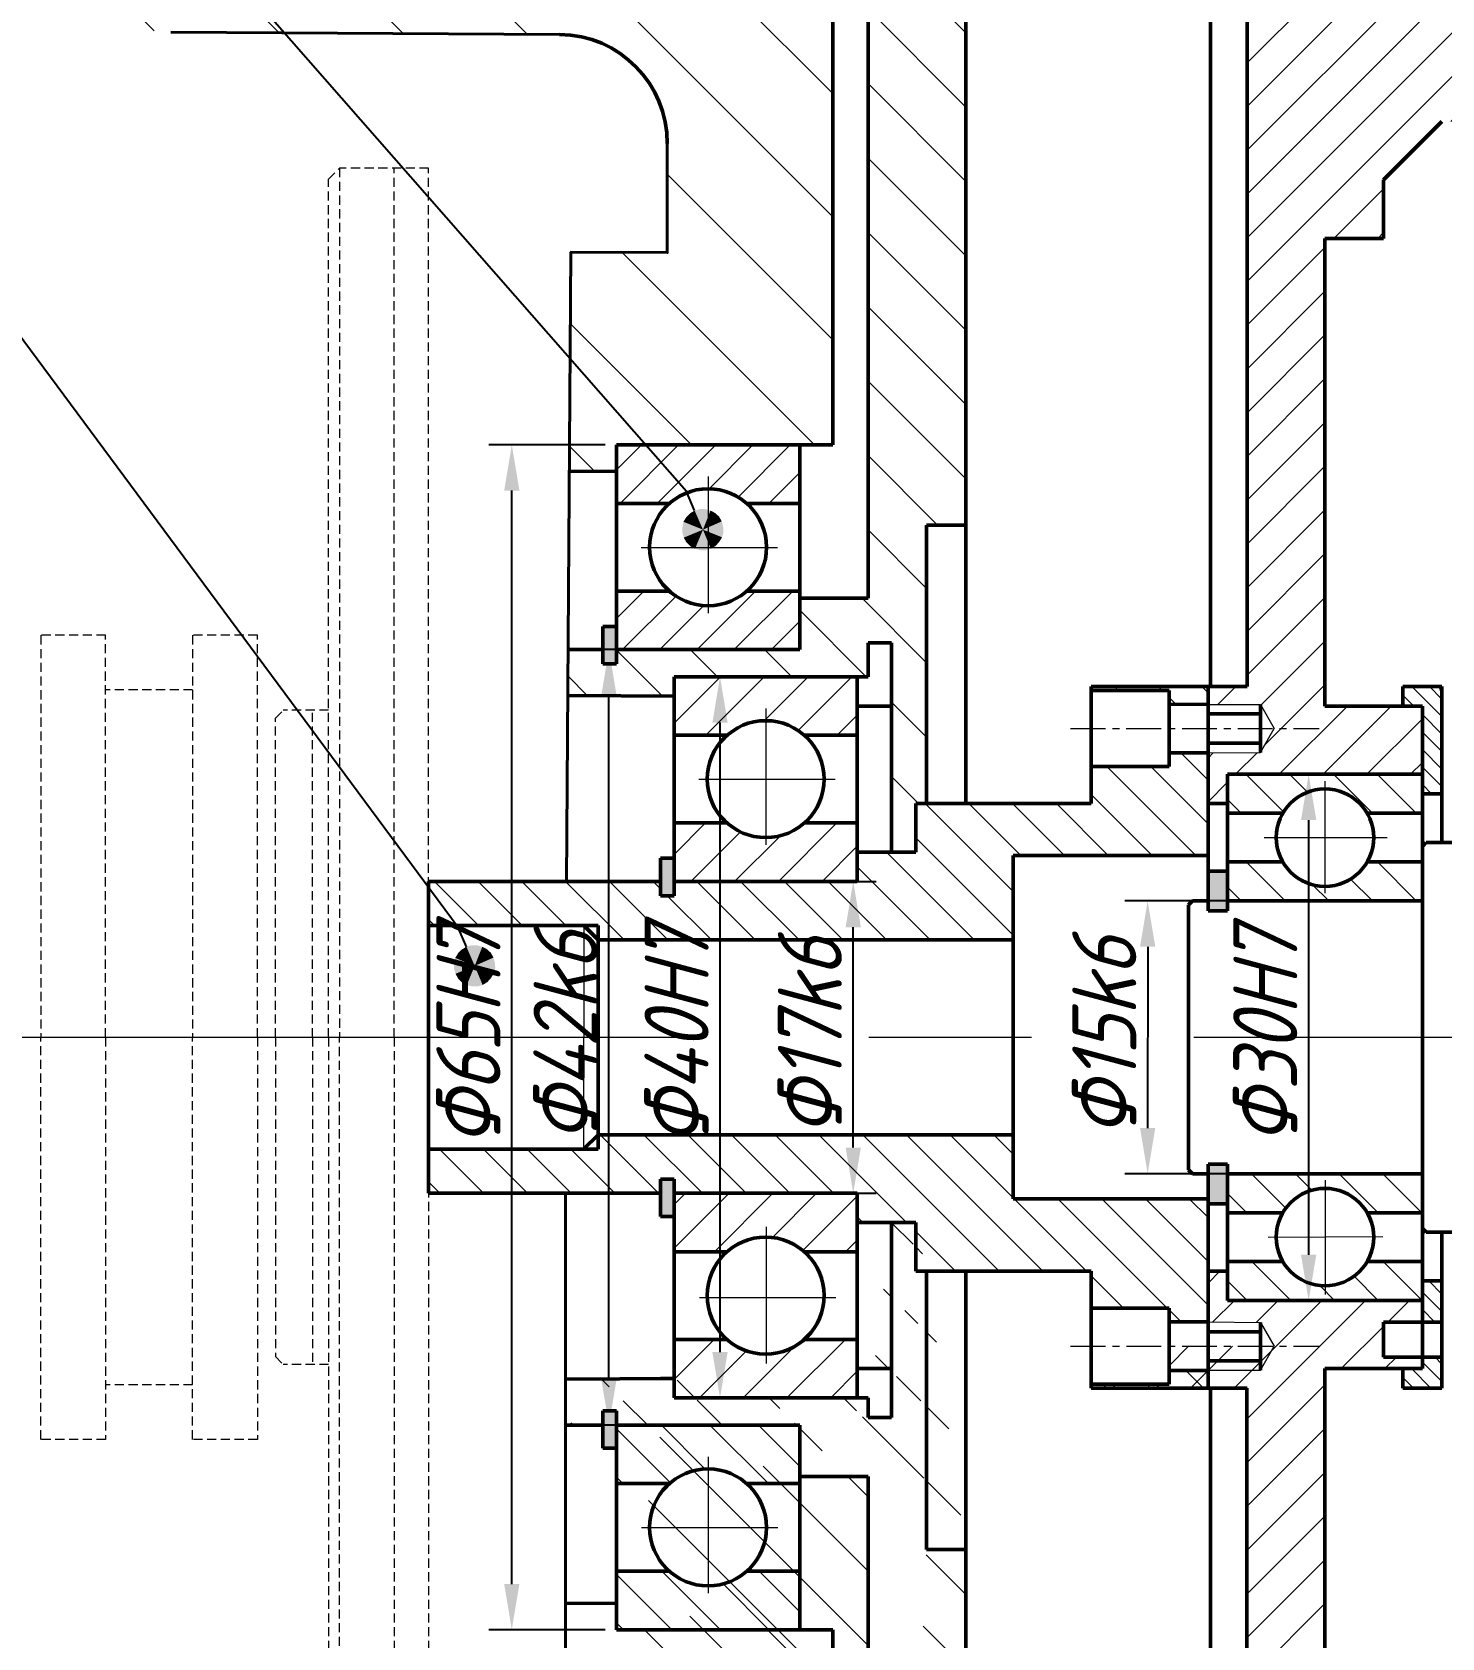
# Model space of a CAD drawing. Header units: millimetres. Extents: x 123 to 1312, y 107 to 948.
# Drawn here: x 326.7 to 403.8, y 643.9 to 731.7 of the extents above; entities that cross this region are included whole.
import ezdxf

# ---------------------------------------------------------------- set-up
doc = ezdxf.new("R2010")
doc.units = ezdxf.units.MM
for name, pattern in [('ACAD_ISO08W100', [36, 24, -3, 6, -3]), ('CENTER', [10.16, 6.35, -1.27, 1.27, -1.27]), ('HIDDENX2', [0.75, 0.5, -0.25])]:
    doc.linetypes.add(name, pattern=pattern)
doc.layers.get('Defpoints').update_dxf_attribs({"lineweight": 35})
doc.layers.add('10', color=7, linetype='Continuous')
doc.layers.add('尺寸标注', color=4, linetype='Continuous')
for name, color, linetype, lineweight in [('中心线', 1, 'ACAD_ISO08W100', 35), ('剖面线', 6, 'Continuous', 35), ('尺寸', 4, 'Continuous', 25), ('粗实线', 7, 'Continuous', 50), ('细实线', 7, 'Continuous', 20), ('虚线', 8, 'HIDDENX2', 35)]:
    doc.layers.add(name, color=color, linetype=linetype, lineweight=lineweight)
doc.styles.get("Standard").update_dxf_attribs({"font": 'arial.ttf'})
doc.styles.add('工程字-35', font='gbeitc.shx', dxfattribs={"height": 3.5, "bigfont": 'gbcbig.shx'})
doc.dimstyles.new('ISO-25', dxfattribs={"dimtxt": 2.5, "dimasz": 2.5, "dimexe": 1.25, "dimexo": 0.625, "dimtad": 1, "dimtxsty": 'Standard', "dimcen": 2.5, "dimadec": 0, "dimazin": 0, "dimtfac": 1, "dimtmove": 0, "dimatfit": 3, "dimfxl": 1, "dimarcsym": 0})
pattern_1 = [(135, (-3538.129, -1168.796), (-3.367596, -3.367596), [])]
pattern_2 = [(45, (-450.4305, 29.9547), (-1.1960729, 1.1960729), [])]
pattern_3 = [(135, (-450.4305, 29.9547), (-1.1960729, -1.1960729), [])]
pattern_4 = [(135, (-1240.2874, -1086.6143), (-2.033324, -2.033324), [])]

# ---------------------------------------------------------------- blocks, each defined once
blk = doc.blocks.new('*D29')
at = {"layer": 'Defpoints', "color": 0, "transparency": 16777216}
for p in [(392.08, 691.101), (392.08, 662.332), (396.516, 662.332)]:
    blk.add_point(p, dxfattribs=at)
at = {"layer": '尺寸', "color": 0, "lineweight": -2, "transparency": 16777216}
for p, q in [((392.705, 691.101), (397.766, 691.101)), ((396.516, 688.601), (396.516, 664.832)), ((392.705, 662.332), (397.766, 662.332))]:
    blk.add_line(p, q, dxfattribs=at)
at = {"layer": '尺寸', "color": 0, "transparency": 16777216}
for points in [[(396.099, 688.601), (396.933, 688.601), (396.516, 691.101)], [(396.099, 664.832), (396.932, 664.832), (396.516, 662.332)]]:
    blk.add_solid(points, dxfattribs=at)
at = {"layer": '尺寸', "color": 0, "lineweight": 20, "transparency": 16777216, "insert": (394.141, 676.717), "char_height": 3.5, "attachment_point": 5, "rotation": 89.99892, "style": '工程字-35'}
blk.add_mtext('Φ30H7', dxfattribs=at)
blk = doc.blocks.new('*D30')
at = {"layer": 'Defpoints', "color": 0, "transparency": 16777216}
for p in [(402.735, 684.175), (387.713, 669.258), (402.735, 669.258)]:
    blk.add_point(p, dxfattribs=at)
at = {"layer": '尺寸', "color": 0, "lineweight": -2, "transparency": 16777216}
for p, q in [((402.11, 684.175), (386.464, 684.175)), ((387.714, 681.675), (387.713, 671.758)), ((402.11, 669.258), (386.463, 669.258))]:
    blk.add_line(p, q, dxfattribs=at)
at = {"layer": '尺寸', "color": 0, "transparency": 16777216}
for points in [[(387.297, 681.675), (388.13, 681.675), (387.714, 684.175)], [(387.297, 671.758), (388.13, 671.758), (387.713, 669.258)]]:
    blk.add_solid(points, dxfattribs=at)
at = {"layer": '尺寸', "color": 0, "lineweight": 20, "transparency": 16777216, "insert": (385.338, 676.717), "char_height": 3.5, "attachment_point": 5, "rotation": 89.99892, "style": '工程字-35'}
blk.add_mtext('Φ15k6', dxfattribs=at)
blk = doc.blocks.new('*D43')
at = {"layer": 'Defpoints', "color": 0, "transparency": 16777216}
for p in [(352.944, 709.109), (358.673, 709.109), (358.671, 644.325)]:
    blk.add_point(p, dxfattribs=at)
at = {"layer": '尺寸标注', "color": 0, "lineweight": -2, "transparency": 16777216}
for p, q in [((358.048, 709.109), (351.694, 709.109)), ((352.943, 646.825), (352.944, 706.609)), ((358.046, 644.325), (351.693, 644.325))]:
    blk.add_line(p, q, dxfattribs=at)
at = {"layer": '尺寸标注', "color": 0, "transparency": 16777216}
for points in [[(352.528, 706.609), (353.361, 706.609), (352.944, 709.109)], [(352.527, 646.825), (353.36, 646.825), (352.943, 644.325)]]:
    blk.add_solid(points, dxfattribs=at)
at = {"layer": '尺寸标注', "color": 0, "lineweight": 20, "transparency": 16777216, "insert": (350.569, 676.717), "char_height": 3.5, "attachment_point": 5, "rotation": 89.99886, "style": '工程字-35'}
blk.add_mtext('Φ65H7', dxfattribs=at)
blk = doc.blocks.new('*D44')
at = {"layer": 'Defpoints', "color": 0, "transparency": 16777216}
for p in [(361.819, 685.241), (371.615, 685.241), (361.819, 668.193)]:
    blk.add_point(p, dxfattribs=at)
at = {"layer": '尺寸标注', "color": 0, "lineweight": -2, "transparency": 16777216}
for p, q in [((362.444, 685.241), (372.865, 685.241)), ((371.615, 670.693), (371.615, 682.741)), ((362.444, 668.193), (372.865, 668.193))]:
    blk.add_line(p, q, dxfattribs=at)
at = {"layer": '尺寸标注', "color": 0, "transparency": 16777216}
for points in [[(371.199, 682.741), (372.032, 682.741), (371.615, 685.241)], [(371.198, 670.693), (372.032, 670.693), (371.615, 668.193)]]:
    blk.add_solid(points, dxfattribs=at)
at = {"layer": '尺寸标注', "color": 0, "lineweight": 20, "transparency": 16777216, "insert": (369.24, 676.717), "char_height": 3.5, "attachment_point": 5, "rotation": 89.99892, "style": '工程字-35'}
blk.add_mtext('Φ17k6', dxfattribs=at)
blk = doc.blocks.new('*D45')
at = {"layer": 'Defpoints', "color": 0, "transparency": 16777216}
for p in [(358.256, 697.921), (368.686, 697.921), (368.686, 655.513)]:
    blk.add_point(p, dxfattribs=at)
at = {"layer": '尺寸标注', "color": 0, "lineweight": -2, "transparency": 16777216}
for p, q in [((368.061, 697.921), (357.006, 697.921)), ((358.256, 658.013), (358.256, 695.421)), ((368.061, 655.513), (357.006, 655.513))]:
    blk.add_line(p, q, dxfattribs=at)
at = {"layer": '尺寸标注', "color": 0, "transparency": 16777216}
for points in [[(357.84, 695.421), (358.673, 695.421), (358.256, 697.921)], [(357.839, 658.013), (358.672, 658.013), (358.256, 655.513)]]:
    blk.add_solid(points, dxfattribs=at)
at = {"layer": '尺寸标注', "color": 0, "lineweight": 20, "transparency": 16777216, "insert": (355.881, 676.717), "char_height": 3.5, "attachment_point": 5, "rotation": 89.99892, "style": '工程字-35'}
blk.add_mtext('Φ42k6', dxfattribs=at)
blk = doc.blocks.new('*D46')
at = {"layer": 'Defpoints', "color": 0, "transparency": 16777216}
for p in [(361.82, 696.429), (364.33, 696.429), (361.819, 657.005)]:
    blk.add_point(p, dxfattribs=at)
at = {"layer": '尺寸标注', "color": 0, "lineweight": -2, "transparency": 16777216}
for p, q in [((362.445, 696.429), (365.58, 696.429)), ((364.329, 659.505), (364.33, 693.929)), ((362.444, 657.005), (365.579, 657.005))]:
    blk.add_line(p, q, dxfattribs=at)
at = {"layer": '尺寸标注', "color": 0, "transparency": 16777216}
for points in [[(363.913, 693.929), (364.746, 693.929), (364.33, 696.429)], [(363.912, 659.505), (364.746, 659.505), (364.329, 657.005)]]:
    blk.add_solid(points, dxfattribs=at)
at = {"layer": '尺寸标注', "color": 0, "lineweight": 20, "transparency": 16777216, "insert": (361.954, 676.717), "char_height": 3.5, "attachment_point": 5, "rotation": 89.99892, "style": '工程字-35'}
blk.add_mtext('Φ40H7', dxfattribs=at)

msp = doc.modelspace()

# ---------------------------------------------------------------- hatches: boundary and pattern name
at = {"lineweight": 20}
h = msp.add_hatch(dxfattribs=at)
h.set_pattern_fill('ANSI31', color=256, scale=0.213103, angle=90)
h.set_pattern_definition([(135, (-450.4305, 29.9547), (-0.47842915, -0.47842915), [])])
h.paths.add_polyline_path([(441.093, 661.374), (439.448, 661.374), (439.448, 659.858), (440.245, 659.858), (440.245, 660.733), (441.093, 660.733)])
h.paths.add_polyline_path([(440.245, 657.94), (439.448, 657.94), (439.448, 657.389), (440.245, 657.389)])
h.paths.add_polyline_path([(440.246, 696.043), (439.449, 696.043), (439.449, 692.057), (441.094, 692.057), (441.094, 692.698), (440.246, 692.698)])
h.paths.add_polyline_path([(403.801, 695.896), (401.67, 695.896), (401.67, 694.83), (402.735, 694.83), (402.735, 691.101), (402.735, 690.035), (403.801, 690.035)])
h.paths.add_polyline_path([(403.8, 659.227), (402.735, 659.227), (402.735, 658.603), (401.669, 658.603), (401.669, 657.537), (403.8, 657.537)])
h.paths.add_polyline_path([(403.8, 663.398), (402.735, 663.398), (402.735, 662.332), (402.735, 661.145), (403.8, 661.145)])
at = {"lineweight": 50}
h = msp.add_hatch(color=256, dxfattribs=at)
h.dxf.hatch_style = 1
h.paths.add_polyline_path([(361.819, 686.506), (361.074, 686.506), (361.074, 684.464), (361.819, 684.464), (361.819, 685.241)])
h.paths.add_polyline_path([(361.819, 668.193), (361.819, 668.971), (361.073, 668.971), (361.073, 668.193), (361.073, 666.929), (361.819, 666.929)])
h.paths.add_polyline_path([(392.08, 685.812), (391.015, 685.812), (391.014, 683.643), (392.08, 683.643), (392.08, 684.175)])
h.paths.add_polyline_path([(392.08, 669.258), (392.08, 669.791), (391.014, 669.791), (391.014, 669.258), (391.014, 667.622), (392.08, 667.622)])
at = {"layer": '10', "linetype": 'Continuous', "lineweight": 50}
h = msp.add_hatch(dxfattribs=at)
h.set_pattern_fill('ANSI31', color=256, scale=1.065513, angle=60, style=0)
h.set_pattern_definition([(105, (516.9974, 64.0434), (-3.267732, -0.875586), [])])
h.paths.add_polyline_path([(402.735, 694.83), (402.735, 690.035), (403.801, 690.035), (403.801, 695.896), (401.67, 695.896), (401.67, 694.83)], flags=0)
at = {"layer": '剖面线', "lineweight": 20}
h = msp.add_hatch(dxfattribs=at)
h.set_pattern_fill('ANSI31', color=256, scale=1.5, angle=90)
h.set_pattern_definition(pattern_1)
h.paths.add_polyline_path([(416.807, 829.782), (407.134, 829.782), (405.273, 829.782), (405.273, 826.99), (407.134, 826.99), (407.134, 822.802), (411.767, 822.802), (416.807, 822.802)])
h.paths.add_polyline_path([(416.87, 811.675), (411.767, 811.675), (407.134, 811.675), (407.134, 808.883), (407.134, 807.487), (405.278, 807.487), (405.292, 803.949), (403.079, 803.953), (418.397, 794.952), (416.87, 798.567)])
edge = h.paths.add_edge_path()
edge.add_line((403.079, 803.953), (370.497, 804.008))
edge.add_arc((370.497, 794.952), 9.057, 90, 118.83506)
edge.add_line((366.129, 802.886), (377.737, 794.767))
edge.add_arc((379.554, 785.895), 9.057, 90, 101.57478, ccw=False)
edge.add_line((379.554, 794.952), (418.397, 794.952))
edge.add_line((418.397, 794.952), (403.079, 803.953))
edge = h.paths.add_edge_path()
edge.add_arc((379.554, 785.895), 9.057, 101.57478, 180, ccw=False)
edge.add_line((377.737, 794.767), (366.129, 802.886))
edge.add_arc((370.497, 794.952), 9.057, 118.83506, 180)
edge.add_line((361.44, 794.952), (361.44, 743.482))
edge.add_arc((355.516, 743.442), 5.924, -89.61372, 0.38628, ccw=False)
edge.add_line((355.556, 737.518), (340.296, 737.518))
edge.add_arc((340.256, 743.48), 5.962, 180.38757, 270.38628, ccw=False)
edge.add_line((334.293, 743.44), (334.293, 755.57))
edge.add_arc((328.331, 755.53), 5.962, 0.38757, 89.70832)
edge.add_line((328.362, 761.492), (314.24, 761.575))
edge.add_line((314.24, 761.575), (319.521, 755.555))
edge.add_line((319.521, 755.555), (322.529, 755.535))
edge.add_arc((322.489, 749.573), 5.962, -0.38628, 89.61372, ccw=False)
edge.add_line((328.451, 749.532), (328.424, 745.405))
edge.add_line((328.424, 745.405), (340.493, 731.644))
edge.add_line((340.493, 731.644), (355.547, 731.554))
edge.add_arc((355.516, 725.629), 5.924, 0.38628, 89.69664, ccw=False)
edge.add_line((361.44, 725.669), (361.44, 719.627))
edge.add_line((361.44, 719.627), (356.175, 719.647))
edge.add_line((356.175, 719.647), (356.135, 713.809))
edge.add_line((356.135, 713.809), (360.258, 709.109))
edge.add_line((360.258, 709.109), (368.686, 709.109))
edge.add_line((368.686, 709.109), (370.497, 709.109))
edge.add_line((370.497, 709.109), (370.497, 785.895))
h.paths.add_polyline_path([(356.135, 713.809), (356.094, 707.673), (358.67, 707.656), (358.67, 709.109), (360.258, 709.109)])
edge = h.paths.add_edge_path(flags=17)
edge.add_line((328.424, 745.405), (328.371, 737.684))
edge.add_arc((334.334, 737.644), 5.962, 179.61372, 269.69664)
edge.add_line((334.302, 731.681), (340.493, 731.644))
edge.add_line((340.493, 731.644), (328.424, 745.405))
h.paths.add_polyline_path([(314.24, 761.575), (291.494, 761.71), (295.935, 755.714), (319.521, 755.555)])
h.paths.add_polyline_path([(291.494, 761.71), (286.978, 761.737), (286.978, 767.805), (282.647, 773.653), (281.066, 773.663), (280.946, 755.815), (295.935, 755.714)])
edge = h.paths.add_edge_path(flags=17)
edge.add_line((285.179, 773.636), (282.647, 773.653))
edge.add_line((282.647, 773.653), (286.978, 767.805))
edge.add_line((286.978, 767.805), (286.978, 771.837))
edge.add_arc((285.167, 771.824), 1.811, 0.38628, 89.61372)
h = msp.add_hatch(dxfattribs=at)
h.set_pattern_fill('ANSI31', color=256, scale=0.905686, angle=90)
h.set_pattern_definition(pattern_4)
h.paths.add_polyline_path([(387.82, 783.268), (372.424, 783.268), (372.423, 700.722), (368.686, 700.722), (368.686, 697.921), (358.67, 697.921), (358.67, 697.144), (357.924, 697.144), (357.924, 697.921), (356.028, 697.921), (356.011, 695.403), (361.82, 695.364), (361.82, 696.429), (372.422, 696.429), (372.422, 698.294), (373.701, 698.294), (373.701, 694.831), (373.701, 686.839), (375.032, 686.839), (375.032, 689.503), (375.619, 689.503), (375.619, 704.726), (377.768, 704.726), (377.769, 774.541), (391.143, 774.541), (391.143, 776.873), (387.82, 776.873)])
h = msp.add_hatch(dxfattribs=at)
h.set_pattern_fill('ANSI31', color=256, scale=0.905686)
h.set_pattern_definition([(45, (-1240.2874, -1086.6143), (-2.033324, 2.033324), [])])
h.paths.add_polyline_path([(441.092, 574.812), (451.747, 574.812), (451.747, 575.074), (451.747, 575.074), (451.747, 576.557), (434.699, 576.558), (434.699, 577.088), (404.868, 577.088), (404.868, 576.553), (387.82, 576.553), (387.816, 574.812), (398.471, 574.812), (399.255, 573.37), (398.471, 571.928), (387.816, 571.928), (387.816, 570.165), (404.868, 570.165), (404.868, 569.631), (434.702, 569.63), (434.702, 570.165), (451.747, 570.164), (451.747, 571.665), (451.747, 571.928), (441.092, 571.928), (440.308, 573.37)])
edge = h.paths.add_edge_path()
edge.add_line((451.751, 783.267), (434.702, 783.267))
edge.add_line((434.702, 783.267), (434.702, 783.8))
edge.add_line((434.702, 783.8), (404.868, 783.799))
edge.add_line((404.868, 783.799), (404.868, 783.268))
edge.add_line((404.868, 783.268), (387.82, 783.268))
edge.add_line((387.82, 783.268), (387.82, 776.873))
edge.add_line((387.82, 776.873), (404.868, 776.873))
edge.add_spline(control_points=[(404.868, 776.873), (404.868, 776.695), (404.868, 776.518), (404.868, 776.342)], knot_values=[0, 0, 0, 0, 0.001423, 0.001423, 0.001423, 0.001423], degree=3, periodic=0)
edge.add_line((404.868, 776.342), (434.702, 776.341))
edge.add_line((434.702, 776.341), (434.702, 776.874))
edge.add_line((434.702, 776.874), (451.75, 776.874))
edge.add_line((451.75, 776.874), (451.751, 783.267))
h = msp.add_hatch(dxfattribs=at)
h.set_pattern_fill('ANSI31', color=256, scale=0.532757)
h.set_pattern_definition(pattern_2)
h.paths.add_polyline_path([(410.195, 734.254), (393.146, 734.254), (393.146, 695.896), (391.015, 695.896), (391.015, 694.912), (393.874, 694.912), (393.874, 694.912), (394.629, 693.605), (393.874, 692.298), (393.874, 692.299), (391.015, 692.273), (391.015, 689.503), (392.08, 689.503), (392.08, 691.101), (402.735, 691.101), (402.735, 694.83), (397.408, 694.83), (397.408, 720.403), (400.605, 720.403), (400.605, 723.599), (403.801, 726.796), (408.064, 726.796), (408.063, 723.599), (410.194, 723.599), (410.195, 725.197), (428.308, 725.197), (428.308, 725.943), (429.054, 725.943), (429.054, 725.197), (431.505, 725.197), (431.505, 726.795), (410.195, 726.795)])
h.paths.add_polyline_path([(410.195, 741.713), (431.505, 741.712), (431.505, 743.311), (429.054, 743.311), (429.054, 742.565), (428.309, 742.565), (428.309, 743.311), (410.195, 743.311), (410.195, 744.909), (408.064, 744.909), (408.064, 741.713), (403.802, 741.713), (400.605, 744.909), (400.605, 748.106), (397.409, 748.106), (397.409, 752.368), (393.147, 752.368), (393.146, 734.254), (410.195, 734.254)])
h.paths.add_polyline_path([(400.604, 661.145), (402.735, 661.145), (402.735, 662.332), (392.08, 662.332), (392.08, 663.931), (391.014, 663.931), (391.014, 661.157), (393.874, 661.131), (394.624, 659.831), (394.632, 659.831), (394.628, 659.824), (394.624, 659.831), (388.883, 659.83), (388.883, 658.759), (388.883, 658.493), (388.883, 657.748), (384.621, 657.748), (384.621, 657.538), (393.144, 657.537), (393.144, 619.173), (410.193, 619.172), (410.193, 626.637), (431.503, 626.637), (431.503, 628.235), (429.052, 628.235), (429.052, 627.489), (428.306, 627.489), (428.306, 628.235), (410.193, 628.235), (410.193, 629.834), (408.062, 629.834), (408.062, 626.637), (403.8, 626.637), (400.603, 629.834), (400.603, 633.03), (397.407, 633.031), (397.407, 658.603), (401.669, 658.603), (401.669, 658.603), (402.735, 658.603), (402.735, 659.227), (400.604, 659.227)])
h.paths.add_polyline_path([(410.193, 619.172), (393.144, 619.173), (393.144, 601.065), (397.406, 601.065), (397.406, 605.327), (400.603, 605.327), (400.603, 608.524), (403.799, 611.72), (408.061, 611.72), (408.061, 608.524), (410.192, 608.524), (410.192, 610.122), (428.306, 610.121), (428.306, 610.867), (429.052, 610.867), (429.052, 610.121), (431.503, 610.121), (431.503, 611.72), (410.192, 611.72)])
h = msp.add_hatch(dxfattribs=at)
h.set_pattern_fill('ANSI31', color=256, scale=0.452843)
h.set_pattern_definition([(45, (-3227.0732, -997.1667), (-1.01666194, 1.01666194), [])])
h.paths.add_polyline_path([(368.686, 709.109), (359.889, 709.109), (362.012, 706.243, -0.328912), (365.792, 705.912), (368.686, 705.912)])
h.paths.add_polyline_path([(368.686, 701.118), (365.792, 701.118, -0.377964), (361.563, 701.118), (358.67, 701.118), (358.67, 697.921), (368.686, 697.921)])
h.paths.add_polyline_path([(359.889, 709.109), (358.67, 709.109), (358.67, 705.912), (361.563, 705.912, -0.043629), (362.012, 706.243)])
h = msp.add_hatch(dxfattribs=at)
h.set_pattern_fill('ANSI31', color=256, scale=0.532757)
h.set_pattern_definition(pattern_2)
h.paths.add_polyline_path([(371.835, 696.429), (361.82, 696.429), (361.82, 695.364), (361.82, 693.233), (364.713, 693.233, -0.377964), (368.942, 693.233), (371.835, 693.233)])
h.paths.add_polyline_path([(371.835, 686.839), (371.835, 688.438), (368.942, 688.438, -0.377964), (364.713, 688.438), (361.82, 688.438), (361.819, 685.241), (371.835, 685.241)])
h.paths.add_polyline_path([(371.835, 668.193), (361.819, 668.193), (361.819, 664.996), (364.711, 664.995, -0.377964), (368.939, 664.994), (371.835, 664.994)])
h.paths.add_polyline_path([(371.835, 660.199), (368.938, 660.2, -0.377964), (364.71, 660.2), (361.819, 660.201), (361.819, 657.005), (371.835, 657.005)])
h = msp.add_hatch(dxfattribs=at)
h.set_pattern_fill('ANSI31', color=256, scale=0.532757, angle=90)
h.set_pattern_definition(pattern_3)
h.paths.add_polyline_path([(380.359, 686.664), (391.015, 686.664), (391.015, 692.273), (388.884, 692.273), (388.884, 691.524), (384.622, 691.524), (384.622, 689.503), (375.032, 689.503), (375.032, 686.839), (371.835, 686.839), (371.835, 685.241), (361.819, 685.241), (361.819, 684.464), (361.074, 684.464), (361.074, 685.241), (348.394, 685.242), (348.394, 682.835), (357.664, 682.835), (357.664, 682.045), (380.359, 682.044)])
h.paths.add_polyline_path([(391.015, 695.896), (384.622, 695.896), (384.622, 695.686), (388.884, 695.686), (388.884, 694.937), (391.015, 694.926)])
h.paths.add_polyline_path([(391.014, 667.887), (380.359, 667.888), (380.359, 671.389), (357.664, 671.39), (357.664, 670.6), (348.394, 670.6), (348.394, 668.193), (361.073, 668.193), (361.073, 668.971), (361.819, 668.971), (361.819, 668.193), (371.835, 668.193), (371.835, 666.595), (375.031, 666.595), (375.031, 663.931), (384.621, 663.931), (384.621, 661.909), (388.883, 661.909), (388.883, 661.157), (391.014, 661.157), (391.014, 663.931)])
h.paths.add_polyline_path([(391.014, 658.503), (388.883, 658.493), (388.883, 657.748), (384.621, 657.748), (384.621, 657.538), (391.014, 657.537)])
h = msp.add_hatch(dxfattribs=at)
h.set_pattern_fill('ANSI31', color=256, scale=0.532757, angle=90)
h.set_pattern_definition(pattern_3)
h.paths.add_polyline_path([(399.714, 688.97), (402.735, 688.97), (402.735, 691.101), (392.08, 691.101), (392.08, 689.503), (392.08, 688.97), (395.101, 688.97, -0.57735)])
h.paths.add_polyline_path([(402.735, 686.306), (399.715, 686.306, -0.577379), (395.101, 686.306), (392.08, 686.306), (392.08, 684.175), (402.735, 684.175)])
h.paths.add_polyline_path([(402.735, 669.258), (392.08, 669.258), (392.08, 667.124), (395.103, 667.125, -0.577379), (399.717, 667.126), (402.735, 667.127)])
h.paths.add_polyline_path([(395.104, 664.461), (392.08, 664.46), (392.08, 662.332), (402.735, 662.332), (402.735, 664.463), (399.718, 664.462, -0.57735)])
h = msp.add_hatch(dxfattribs=at)
h.set_pattern_fill('ANSI31', color=256, scale=0.905686, angle=90)
h.set_pattern_definition(pattern_4)
edge = h.paths.add_edge_path()
edge.add_line((387.82, 576.553), (391.139, 576.553))
edge.add_line((391.139, 576.553), (391.139, 578.892))
edge.add_line((391.139, 578.892), (377.766, 578.892))
edge.add_line((387.816, 574.812), (387.82, 576.553))
edge.add_line((383.075, 574.919), (387.816, 574.919))
edge.add_line((383.075, 574.919), (383.075, 576.247))
edge.add_line((372.42, 576.247), (383.075, 576.247))
edge.add_line((377.766, 578.892), (377.767, 648.708))
edge.add_line((372.432, 652.705), (372.42, 576.247))
edge.add_line((375.618, 648.708), (377.767, 648.708))
edge.add_line((375.618, 663.931), (375.618, 648.708))
edge.add_line((375.031, 663.931), (375.618, 663.931))
edge.add_line((375.031, 666.595), (375.031, 663.931))
edge.add_line((373.7, 666.595), (375.031, 666.595))
edge.add_line((373.7, 655.94), (373.7, 666.595))
edge.add_line((372.422, 655.94), (373.7, 655.94))
edge.add_line((372.422, 657.005), (372.422, 655.94))
edge.add_line((361.819, 657.005), (372.422, 657.005))
edge.add_line((368.687, 652.703), (372.432, 652.705))
edge.add_line((368.686, 655.513), (368.687, 652.703))
edge.add_line((358.67, 655.513), (368.686, 655.513))
edge.add_line((361.819, 658.03), (361.819, 657.005))
edge.add_line((355.868, 658.03), (361.819, 658.03))
edge.add_line((355.885, 655.513), (355.868, 658.03))
edge.add_line((355.885, 655.513), (357.924, 655.513))
edge.add_line((357.924, 655.513), (357.924, 656.29))
edge.add_line((358.67, 656.29), (358.67, 655.513))
edge.add_line((357.924, 656.29), (358.67, 656.29))
h = msp.add_hatch(dxfattribs=at)
h.set_pattern_fill('ANSI31', color=256, scale=0.590909, angle=90)
h.set_pattern_definition([(135, (-2651.7454, 524.2701), (-1.3266287, -1.3266287), [])])
h.paths.add_polyline_path([(368.686, 655.513), (358.67, 655.513), (358.67, 654.248), (358.67, 652.316), (361.563, 652.316, -0.377964), (365.792, 652.316), (368.686, 652.316)])
h.paths.add_polyline_path([(368.686, 647.521), (365.792, 647.521, -0.377964), (361.563, 647.521), (358.67, 647.521), (358.67, 644.325), (368.686, 644.325)])
h = msp.add_hatch(dxfattribs=at)
h.set_pattern_fill('ANSI31', color=256, scale=1.5, angle=90)
h.set_pattern_definition(pattern_1)
h.paths.add_polyline_path([(370.497, 644.325), (368.686, 644.325), (358.67, 644.325), (358.67, 645.778), (355.885, 645.759), (355.885, 633.794), (358.829, 633.794), (358.829, 627.831, -0.414214), (352.904, 621.907), (333.923, 621.907, 0.414214), (327.961, 615.945), (327.961, 604.096, -0.414214), (321.999, 598.134), (280.414, 598.134), (280.414, 580.285), (284.528, 580.285, 0.414214), (286.339, 582.096), (286.339, 592.172), (327.961, 592.172, 0.414214), (333.923, 598.134), (333.923, 609.983, -0.414214), (339.885, 615.945), (358.829, 615.945, -0.414214), (364.753, 610.02), (364.753, 557.458, 0.346126), (368.262, 553.096, -0.3492), (370.552, 550.217), (370.552, 536.42), (370.552, 525.811), (378.15, 525.841), (380.981, 525.853), (383.662, 525.411), (385.181, 522.889), (383.682, 520.354), (381.003, 520.344), (381.005, 519.891), (378.174, 519.879), (370.552, 519.849), (370.552, 503.858), (393.96, 503.858), (393.96, 537.792, 0.414214), (392.141, 539.558), (380.817, 539.57, -0.414214), (379.036, 541.336), (378.972, 557.272, 0.41341), (376.013, 560.215), (375.031, 560.213, -0.41458), (370.497, 564.742)])
at = {"layer": '粗实线', "lineweight": 50}
h = msp.add_hatch(color=256, dxfattribs=at)
h.dxf.hatch_style = 1
h.paths.add_polyline_path([(358.67, 699.186), (357.924, 699.186), (357.924, 697.144), (358.67, 697.144), (358.67, 697.921), (358.67, 697.921)])
h = msp.add_hatch(color=256, dxfattribs=at)
h.dxf.hatch_style = 1
h.paths.add_polyline_path([(358.67, 654.248), (357.924, 654.248), (357.924, 656.29), (358.67, 656.29), (358.67, 655.513), (358.67, 655.513)])

# ---------------------------------------------------------------- linework, layer by layer
at = {"linetype": 'Continuous', "lineweight": 50}
for p, q in [((372.423, 700.722), (372.424, 783.268)), ((377.769, 774.541), (377.768, 704.726)), ((391.143, 774.541), (391.141, 695.896)), ((393.146, 695.896), (393.147, 752.368)), ((403.801, 726.796), (400.605, 723.599)), ((400.605, 720.403), (400.605, 723.599)), ((400.605, 720.403), (397.408, 720.403)), ((397.408, 694.83), (397.408, 720.403)), ((358.67, 709.109), (358.67, 697.921)), ((368.686, 709.109), (358.67, 709.109)), ((368.686, 709.109), (368.686, 697.921)), ((368.686, 706.445), (368.686, 697.921)), ((377.768, 704.726), (375.619, 704.726)), ((375.619, 704.726), (375.619, 689.503)), ((377.768, 704.726), (377.768, 689.503)), ((368.686, 700.722), (372.422, 700.722)), ((357.924, 699.186), (358.67, 699.186)), ((357.924, 697.144), (357.924, 699.186)), ((358.67, 699.186), (358.67, 697.144)), ((372.422, 698.294), (373.701, 698.294)), ((372.422, 696.429), (372.422, 698.294)), ((373.701, 694.831), (373.701, 698.294)), ((358.67, 697.921), (368.686, 697.921)), ((361.074, 697.921), (368.686, 697.921)), ((361.82, 696.429), (361.819, 685.241)), ((361.82, 696.429), (371.835, 696.429)), ((372.422, 696.429), (361.82, 696.429)), ((361.82, 696.429), (361.82, 695.364)), ((372.422, 696.429), (371.835, 696.429)), ((371.835, 696.429), (371.835, 694.831)), ((371.835, 696.429), (371.835, 685.241)), ((361.82, 695.364), (356.011, 695.403)), ((384.622, 695.896), (393.146, 695.896)), ((384.622, 695.896), (384.622, 695.686)), ((388.884, 695.686), (384.622, 695.686)), ((384.622, 695.686), (384.622, 691.524)), ((388.884, 695.686), (388.884, 694.671)), ((391.015, 695.896), (391.015, 689.503)), ((403.801, 695.896), (401.67, 695.896)), ((401.67, 694.83), (401.67, 695.896)), ((403.801, 690.035), (403.801, 695.896)), ((373.701, 694.831), (371.835, 694.831)), ((373.701, 686.839), (373.701, 694.831)), ((388.884, 692.54), (388.884, 694.671)), ((391.015, 694.564), (391.015, 694.404)), ((402.735, 694.83), (397.408, 694.83)), ((402.735, 694.83), (401.67, 694.83)), ((402.735, 690.035), (402.735, 694.83)), ((402.735, 694.83), (402.735, 691.101)), ((391.015, 692.646), (391.015, 692.806)), ((388.884, 692.54), (388.884, 691.524)), ((391.015, 692.54), (391.015, 686.664)), ((384.622, 691.524), (388.884, 691.524)), ((384.622, 691.524), (384.622, 689.503)), ((392.08, 691.101), (402.735, 691.101)), ((392.08, 691.101), (392.08, 684.175)), ((392.08, 689.503), (392.08, 691.101)), ((402.735, 691.101), (402.735, 684.175)), ((375.032, 689.503), (384.622, 689.503)), ((375.032, 686.839), (375.032, 689.503)), ((392.08, 689.503), (391.015, 689.503)), ((402.735, 690.035), (403.801, 690.035)), ((403.801, 687.372), (403.801, 690.035)), ((371.835, 686.839), (375.032, 686.839)), ((371.835, 686.839), (371.835, 685.241)), ((391.015, 686.664), (380.359, 686.664)), ((380.359, 682.044), (380.359, 686.664)), ((391.015, 685.812), (391.015, 686.664)), ((402.948, 687.372), (402.735, 687.159)), ((402.735, 687.159), (402.735, 684.175)), ((402.948, 687.372), (409.128, 687.372)), ((361.074, 686.506), (361.819, 686.506)), ((361.074, 684.464), (361.074, 686.506)), ((361.819, 686.506), (361.819, 684.464)), ((391.014, 683.643), (391.015, 685.812)), ((391.015, 685.812), (392.08, 685.812)), ((392.08, 685.812), (392.08, 683.643)), ((348.394, 685.242), (361.074, 685.241)), ((348.394, 685.242), (348.394, 682.835)), ((361.074, 685.241), (361.074, 684.464)), ((361.819, 685.241), (371.835, 685.241)), ((361.819, 685.241), (361.819, 684.464)), ((361.819, 684.464), (361.074, 684.464)), ((390.162, 684.175), (389.949, 683.962)), ((390.162, 684.175), (391.014, 684.175)), ((391.014, 684.175), (391.014, 683.643)), ((392.08, 684.175), (402.735, 684.175)), ((392.08, 684.175), (392.08, 683.643)), ((389.949, 683.962), (389.949, 669.471)), ((392.08, 683.643), (391.014, 683.643)), ((357.664, 682.835), (348.394, 682.835)), ((357.664, 682.835), (357.664, 682.045)), ((380.359, 682.044), (357.664, 682.045)), ((357.664, 682.045), (357.664, 671.39)), ((380.359, 671.389), (380.359, 682.044)), ((380.359, 671.389), (357.664, 671.39)), ((357.664, 670.6), (357.664, 671.39)), ((380.359, 671.389), (380.359, 667.888)), ((357.664, 670.6), (348.394, 670.6)), ((348.394, 668.193), (348.394, 670.6)), ((390.162, 669.258), (389.949, 669.471)), ((390.162, 669.258), (391.014, 669.258)), ((392.08, 669.791), (391.014, 669.791)), ((391.014, 669.791), (391.014, 667.622)), ((391.014, 669.258), (391.014, 669.791)), ((392.08, 667.622), (392.08, 669.791)), ((392.08, 669.258), (392.08, 669.791)), ((392.08, 669.258), (402.735, 669.258)), ((392.08, 662.332), (392.08, 669.258)), ((402.735, 662.332), (402.735, 669.258)), ((402.735, 666.274), (402.735, 669.258)), ((348.394, 668.193), (361.073, 668.193)), ((361.819, 668.971), (361.073, 668.971)), ((361.073, 668.971), (361.073, 666.929)), ((361.073, 668.193), (361.073, 668.971)), ((361.819, 666.929), (361.819, 668.971)), ((361.819, 668.193), (361.819, 668.971)), ((361.819, 668.193), (371.835, 668.193)), ((361.819, 657.005), (361.819, 668.193)), ((371.835, 657.005), (371.835, 668.193)), ((371.835, 666.595), (371.835, 668.193)), ((391.014, 667.887), (380.359, 667.888)), ((391.014, 660.894), (391.014, 667.887)), ((391.014, 667.622), (392.08, 667.622)), ((361.073, 666.929), (361.819, 666.929)), ((371.835, 666.595), (375.031, 666.595)), ((373.7, 658.603), (373.7, 666.595)), ((375.031, 666.595), (375.031, 663.931)), ((402.948, 666.061), (402.735, 666.274)), ((402.948, 666.061), (409.128, 666.061)), ((403.8, 663.398), (403.8, 666.061)), ((375.031, 663.931), (384.621, 663.931)), ((375.618, 663.931), (375.618, 648.708)), ((377.767, 663.931), (377.767, 648.708)), ((384.621, 661.909), (384.621, 663.931)), ((391.014, 657.537), (391.014, 663.931)), ((392.08, 663.931), (391.014, 663.931)), ((392.08, 663.931), (392.08, 662.332)), ((402.735, 663.398), (403.8, 663.398)), ((402.735, 663.398), (402.735, 661.145)), ((403.8, 663.398), (403.8, 661.145)), ((392.08, 662.332), (402.735, 662.332)), ((402.735, 662.332), (392.08, 662.332)), ((402.735, 661.145), (402.735, 662.332)), ((384.621, 661.909), (388.883, 661.909)), ((384.621, 661.909), (384.621, 657.748)), ((388.883, 660.894), (388.883, 661.909)), ((400.604, 661.145), (402.735, 661.145)), ((400.604, 661.145), (400.604, 659.227)), ((402.735, 661.145), (403.8, 661.145)), ((402.735, 659.227), (402.735, 661.145)), ((403.8, 659.227), (403.8, 661.145)), ((388.883, 658.763), (388.883, 660.894)), ((388.883, 660.89), (388.883, 658.759)), ((391.014, 660.783), (391.014, 660.624)), ((373.7, 658.603), (371.835, 658.603)), ((371.835, 657.005), (371.835, 658.603)), ((373.7, 658.603), (373.7, 655.94)), ((388.883, 657.748), (388.883, 658.763)), ((391.014, 658.866), (391.014, 659.025)), ((391.014, 658.603), (391.014, 658.763)), ((402.735, 658.603), (397.407, 658.603)), ((397.407, 658.603), (397.407, 633.031)), ((402.735, 659.227), (400.604, 659.227)), ((402.735, 658.603), (401.669, 658.603)), ((401.669, 658.603), (401.669, 657.537)), ((403.8, 659.227), (402.735, 659.227)), ((402.735, 659.227), (402.735, 658.603)), ((402.735, 658.603), (402.735, 659.227)), ((403.8, 659.227), (403.8, 657.537)), ((361.82, 658.07), (355.885, 658.03)), ((361.819, 658.071), (361.073, 658.071)), ((361.819, 657.005), (361.819, 658.071)), ((388.883, 657.748), (384.621, 657.748)), ((384.621, 657.538), (384.621, 657.748)), ((361.819, 657.005), (371.835, 657.005)), ((372.422, 657.005), (361.819, 657.005)), ((372.422, 657.005), (371.835, 657.005)), ((372.422, 657.005), (372.422, 655.94)), ((384.621, 657.538), (393.145, 657.537)), ((391.141, 657.537), (391.139, 578.892)), ((403.8, 657.537), (401.669, 657.537)), ((357.924, 656.29), (357.924, 654.248)), ((358.67, 654.248), (358.67, 656.29)), ((372.422, 655.94), (373.7, 655.94)), ((358.67, 655.513), (368.686, 655.513)), ((358.67, 644.325), (358.67, 655.513)), ((361.073, 655.514), (368.685, 655.513)), ((361.074, 655.513), (368.686, 655.513)), ((368.686, 646.989), (368.686, 655.513)), ((368.686, 644.325), (368.686, 655.513)), ((357.924, 654.248), (358.67, 654.248)), ((368.686, 652.703), (372.432, 652.705)), ((372.432, 652.705), (372.42, 576.247)), ((377.767, 648.708), (375.618, 648.708)), ((377.766, 578.892), (377.767, 648.708)), ((368.686, 644.325), (358.67, 644.325))]:
    msp.add_line(p, q, dxfattribs=at)
at = {"lineweight": 50}
for p, q in [((358.67, 705.912), (361.563, 705.912)), ((365.792, 705.912), (368.686, 705.912)), ((358.67, 701.118), (361.563, 701.118)), ((365.792, 701.118), (368.686, 701.118)), ((388.884, 694.937), (391.015, 694.926)), ((393.874, 694.912), (393.874, 692.299)), ((391.015, 694.404), (393.876, 694.404)), ((361.82, 693.233), (364.713, 693.233)), ((368.942, 693.233), (371.835, 693.233)), ((391.015, 692.806), (393.876, 692.806)), ((388.884, 692.273), (391.015, 692.273)), ((361.82, 688.438), (364.713, 688.438)), ((368.942, 688.438), (371.835, 688.438)), ((392.08, 688.97), (395.101, 688.97)), ((399.714, 688.97), (402.735, 688.97)), ((392.08, 686.306), (395.101, 686.306)), ((399.715, 686.306), (402.735, 686.306)), ((402.735, 684.175), (402.735, 669.258)), ((348.394, 682.835), (348.394, 670.6)), ((392.082, 667.124), (395.103, 667.125)), ((399.717, 667.126), (402.738, 667.127)), ((361.817, 664.996), (364.711, 664.995)), ((368.939, 664.994), (371.833, 664.994)), ((392.083, 664.46), (395.104, 664.461)), ((399.718, 664.462), (402.738, 664.463)), ((388.883, 661.157), (391.014, 661.157)), ((391.014, 660.624), (393.875, 660.623)), ((393.874, 658.518), (393.874, 661.131)), ((361.816, 660.201), (364.71, 660.2)), ((368.938, 660.2), (371.832, 660.199)), ((388.883, 658.493), (391.014, 658.503)), ((391.014, 659.025), (393.875, 659.025)), ((393.144, 601.065), (393.144, 657.537)), ((358.67, 652.316), (361.563, 652.316)), ((365.792, 652.316), (368.686, 652.316)), ((358.67, 647.521), (361.563, 647.521)), ((365.792, 647.521), (368.686, 647.521))]:
    msp.add_line(p, q, dxfattribs=at)
at = {"lineweight": 20}
for p, q in [((388.884, 694.404), (388.884, 694.937)), ((391.015, 694.912), (393.876, 694.912)), ((393.874, 694.912), (394.629, 693.605)), ((388.884, 692.806), (388.884, 692.273)), ((393.874, 692.299), (394.629, 693.605)), ((391.015, 692.273), (393.876, 692.299)), ((388.883, 660.624), (388.883, 661.157)), ((391.014, 661.157), (393.875, 661.131)), ((393.874, 661.131), (394.628, 659.824)), ((393.874, 658.518), (394.628, 659.824)), ((388.883, 659.026), (388.883, 658.493)), ((391.014, 658.518), (393.875, 658.518))]:
    msp.add_line(p, q, dxfattribs=at)
at = {"linetype": 'CENTER', "lineweight": 20, "ltscale": 0.3}
for p, q in [((383.497, 693.605), (397.083, 693.605)), ((383.5, 659.829), (397.086, 659.832))]:
    msp.add_line(p, q, dxfattribs=at)
at = {"lineweight": 50}
for centre, radius in [((363.678, 703.515), 3.197), ((366.827, 690.835), 3.197), ((397.408, 687.638), 2.664), ((397.41, 665.794), 2.664), ((366.824, 662.597), 3.197), ((363.678, 649.919), 3.197)]:
    msp.add_circle(centre, radius, dxfattribs=at)
at = {"layer": '中心线', "lineweight": 20}
for p, q in [((363.673, 707.376), (363.673, 699.909)), ((360.026, 703.507), (367.475, 703.507)), ((366.827, 694.704), (366.827, 687.237)), ((363.18, 690.835), (370.629, 690.835)), ((397.408, 690.724), (397.408, 684.606)), ((394.089, 687.638), (400.817, 687.638)), ((397.41, 668.913), (397.41, 662.662)), ((366.859, 666.356), (366.859, 658.889)), ((394.309, 665.794), (400.565, 665.821)), ((363.211, 662.487), (370.66, 662.487)), ((363.683, 653.785), (363.683, 646.318)), ((360.036, 649.916), (367.485, 649.916))]:
    msp.add_line(p, q, dxfattribs=at)
at = {"layer": '中心线', "linetype": 'CENTER', "lineweight": 20, "ltscale": 7}
msp.add_line((576.934, 676.715), (259.113, 676.715), dxfattribs=at)
at = {"layer": '尺寸', "lineweight": 25}
for points in [[(350.462, 681.672), (350.008, 682.718), (247.286, 821.389), (240.043, 821.389)], [(362.942, 705.521), (362.488, 706.567), (261.779, 821.389), (254.536, 821.389)]]:
    msp.add_lwpolyline(points, dxfattribs=at)
at = {"layer": '尺寸', "lineweight": 0, "transparency": 33554559}
for points in [[(363.396, 704.475), (362.488, 705.165), (362.33, 704.909)], [(362.685, 705.363), (363.396, 704.475), (362.488, 705.165)], [(362.942, 705.521), (362.685, 705.363), (363.396, 704.475)], [(363.396, 704.475), (363.218, 705.6), (362.942, 705.521)], [(363.514, 705.6), (363.396, 704.475), (363.218, 705.6)], [(363.81, 705.521), (363.514, 705.6), (363.396, 704.475)], [(363.396, 704.475), (364.067, 705.383), (363.81, 705.521)], [(364.284, 705.185), (363.396, 704.475), (364.067, 705.383)], [(364.422, 704.929), (364.284, 705.185), (363.396, 704.475)], [(362.33, 704.909), (362.271, 704.613), (363.396, 704.475)], [(362.271, 704.613), (363.396, 704.475), (362.271, 704.317)], [(363.396, 704.475), (362.271, 704.317), (362.35, 704.041)], [(362.35, 704.041), (362.488, 703.784), (363.396, 704.475)], [(362.488, 703.784), (363.396, 704.475), (362.705, 703.567)], [(363.396, 704.475), (362.705, 703.567), (362.962, 703.429)], [(362.962, 703.429), (363.258, 703.35), (363.396, 704.475)], [(363.258, 703.35), (363.396, 704.475), (363.554, 703.35)], [(363.396, 704.475), (364.501, 704.633), (364.422, 704.929)], [(364.521, 704.337), (363.396, 704.475), (364.501, 704.633)], [(363.83, 703.429), (364.086, 703.587), (363.396, 704.475)], [(364.086, 703.587), (363.396, 704.475), (364.284, 703.804)], [(363.396, 704.475), (364.284, 703.804), (364.442, 704.06)], [(364.442, 704.06), (364.521, 704.337), (363.396, 704.475)], [(363.396, 704.475), (363.554, 703.35), (363.83, 703.429)], [(350.205, 681.514), (350.916, 680.626), (350.008, 681.317)], [(350.462, 681.672), (350.205, 681.514), (350.916, 680.626)], [(350.916, 680.626), (350.738, 681.751), (350.462, 681.672)], [(351.034, 681.751), (350.916, 680.626), (350.738, 681.751)], [(351.33, 681.672), (351.034, 681.751), (350.916, 680.626)], [(350.916, 680.626), (351.587, 681.534), (351.33, 681.672)], [(351.804, 681.336), (350.916, 680.626), (351.587, 681.534)], [(351.942, 681.08), (351.804, 681.336), (350.916, 680.626)], [(349.85, 681.06), (349.791, 680.764), (350.916, 680.626)], [(349.791, 680.764), (350.916, 680.626), (349.791, 680.468)], [(350.916, 680.626), (349.791, 680.468), (349.87, 680.192)], [(350.916, 680.626), (350.008, 681.317), (349.85, 681.06)], [(349.87, 680.192), (350.008, 679.935), (350.916, 680.626)], [(350.008, 679.935), (350.916, 680.626), (350.225, 679.718)], [(350.916, 680.626), (350.225, 679.718), (350.482, 679.58)], [(350.482, 679.58), (350.778, 679.501), (350.916, 680.626)], [(350.778, 679.501), (350.916, 680.626), (351.074, 679.501)], [(350.916, 680.626), (352.021, 680.784), (351.942, 681.08)], [(352.041, 680.488), (350.916, 680.626), (352.021, 680.784)], [(351.35, 679.58), (351.606, 679.738), (350.916, 680.626)], [(351.606, 679.738), (350.916, 680.626), (351.804, 679.955)], [(350.916, 680.626), (351.804, 679.955), (351.962, 680.212)], [(351.962, 680.212), (352.041, 680.488), (350.916, 680.626)], [(350.916, 680.626), (351.074, 679.501), (351.35, 679.58)]]:
    msp.add_solid(points, dxfattribs=at)
at = {"layer": '粗实线', "lineweight": 50}
for p, q in [((370.497, 709.109), (370.497, 785.895)), ((368.686, 709.109), (370.497, 709.109)), ((358.67, 707.656), (356.094, 707.673)), ((356.028, 697.921), (357.924, 697.921)), ((357.924, 697.144), (358.67, 697.144)), ((357.664, 682.045), (356.874, 682.835)), ((356.873, 670.6), (357.664, 671.39)), ((357.924, 656.29), (358.67, 656.29)), ((355.885, 655.513), (357.924, 655.513)), ((358.67, 645.778), (355.885, 645.759)), ((368.686, 644.325), (370.497, 644.325)), ((370.497, 644.325), (370.497, 564.742))]:
    msp.add_line(p, q, dxfattribs=at)
at = {"layer": '粗实线', "lineweight": 40}
for points in [[(334.293, 731.682), (355.556, 731.554)], [(361.44, 725.589), (361.44, 719.627), (356.175, 719.647), (355.943, 685.248)], [(358.829, 627.831), (358.829, 633.794), (355.885, 633.794), (355.885, 668.193)]]:
    msp.add_lwpolyline(points, dxfattribs=at)
at = {"layer": '粗实线', "lineweight": 50}
msp.add_arc((355.516, 725.629), 5.924, 359.61372, 89.61372, dxfattribs=at)
at = {"layer": '细实线', "lineweight": 20}
msp.add_line((356.874, 682.835), (356.873, 670.6), dxfattribs=at)
at = {"layer": '虚线', "lineweight": 20}
for p, q in [((342.922, 723.642), (343.526, 724.245)), ((342.922, 676.718), (342.922, 723.642)), ((348.394, 724.245), (343.526, 724.245)), ((343.526, 724.245), (343.526, 676.718)), ((346.507, 676.718), (346.507, 724.245)), ((348.394, 676.718), (348.394, 724.245)), ((330.734, 698.699), (327.187, 698.699)), ((327.187, 698.699), (327.187, 676.718)), ((330.734, 676.718), (330.734, 698.699)), ((339.035, 698.699), (335.488, 698.699)), ((335.488, 698.699), (335.488, 676.718)), ((339.035, 676.718), (339.035, 698.699)), ((335.488, 695.717), (330.734, 695.717)), ((340.017, 694.17), (340.448, 694.601)), ((342.922, 694.601), (340.448, 694.601)), ((342.054, 676.718), (342.054, 694.601)), ((340.017, 676.718), (340.017, 694.17)), ((327.187, 654.737), (327.187, 676.718)), ((330.734, 676.718), (330.734, 654.737)), ((335.488, 654.737), (335.488, 676.718)), ((339.035, 676.718), (339.035, 654.737)), ((340.017, 676.718), (340.017, 659.265)), ((342.054, 676.718), (342.054, 658.834)), ((342.922, 676.718), (342.922, 629.794)), ((343.526, 629.19), (343.526, 676.718)), ((346.507, 676.718), (346.507, 629.19)), ((348.394, 676.718), (348.394, 629.19)), ((340.017, 659.265), (340.448, 658.834)), ((342.922, 658.834), (340.448, 658.834)), ((335.488, 657.718), (330.734, 657.718)), ((330.734, 654.737), (327.187, 654.737)), ((339.035, 654.737), (335.488, 654.737))]:
    msp.add_line(p, q, dxfattribs=at)

# ---------------------------------------------------------------- dimensions: what is measured, and where the dimension line sits
at = {"layer": '尺寸', "lineweight": 20}
for p1, p2, distance, text, picture, middle in [((392.08, 691.101), (392.08, 662.332), 4.436, 'Φ30H7', '*D29', (394.141, 676.717)), ((402.735, 684.175), (402.735, 669.258), -15.021, 'Φ15k6', '*D30', (385.338, 676.717))]:
    dim = msp.add_aligned_dim(p1=p1, p2=p2, distance=distance, text=text, dimstyle='ISO-25', override={"dimtxsty": '工程字-35'}, dxfattribs=at)
    dim.commit()
    dim.dimension.update_dxf_attribs({"geometry": picture, "text_midpoint": middle})
at = {"layer": '尺寸标注', "lineweight": 20}
for p1, p2, distance, text, picture, middle in [((358.671, 644.325), (358.673, 709.109), 5.728, 'Φ65H7', '*D43', (350.569, 676.717)), ((368.686, 655.513), (368.686, 697.921), 10.43, 'Φ42k6', '*D45', (355.881, 676.717)), ((361.819, 657.005), (361.82, 696.429), -2.51, 'Φ40H7', '*D46', (361.954, 676.717)), ((361.819, 668.193), (361.819, 685.241), -9.796, 'Φ17k6', '*D44', (369.24, 676.717))]:
    dim = msp.add_aligned_dim(p1=p1, p2=p2, distance=distance, text=text, dimstyle='ISO-25', override={"dimtxsty": '工程字-35'}, dxfattribs=at)
    dim.commit()
    dim.dimension.update_dxf_attribs({"geometry": picture, "text_midpoint": middle})

doc.saveas('drawing.dxf')
